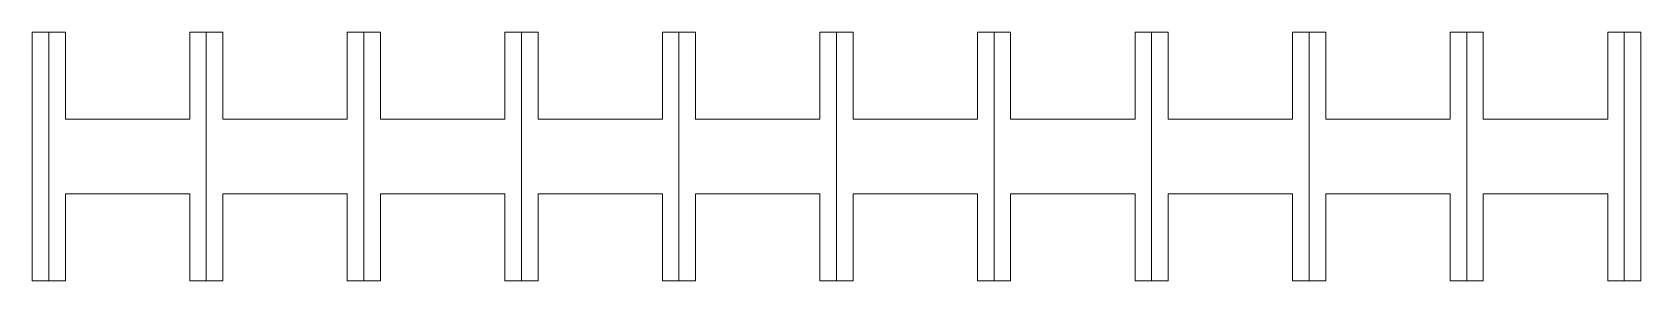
# Model space of a CAD drawing. Header units: millimetres. Extents: x -1286 to -1092, y 1736 to 1766.
import ezdxf

# ---------------------------------------------------------------- set-up
doc = ezdxf.new("R2010")
doc.units = ezdxf.units.MM
doc.header["$MEASUREMENT"] = 0
doc.layers.add('Cells', color=7, linetype='Continuous')

msp = doc.modelspace()

# ---------------------------------------------------------------- linework, layer by layer
at = {"layer": 'Cells', "color": 2, "lineweight": 0}
for p, q in [((-1285.53, 1766.09), (-1281.53, 1766.09)), ((-1281.53, 1766.09), (-1281.53, 1755.6)), ((-1266.53, 1755.6), (-1266.53, 1766.09)), ((-1266.53, 1766.09), (-1262.53, 1766.09)), ((-1262.53, 1766.09), (-1262.53, 1755.6)), ((-1247.53, 1755.6), (-1247.53, 1766.09)), ((-1247.53, 1766.09), (-1243.53, 1766.09)), ((-1243.53, 1766.09), (-1243.53, 1755.6)), ((-1228.53, 1755.6), (-1228.53, 1766.09)), ((-1228.53, 1766.09), (-1224.53, 1766.09)), ((-1224.53, 1766.09), (-1224.53, 1755.6)), ((-1209.53, 1755.6), (-1209.53, 1766.09)), ((-1209.53, 1766.09), (-1205.53, 1766.09)), ((-1205.53, 1766.09), (-1205.53, 1755.6)), ((-1190.53, 1755.6), (-1190.53, 1766.09)), ((-1190.53, 1766.09), (-1186.53, 1766.09)), ((-1186.53, 1766.09), (-1186.53, 1755.6)), ((-1171.53, 1755.6), (-1171.53, 1766.09)), ((-1171.53, 1766.09), (-1167.53, 1766.09)), ((-1167.53, 1766.09), (-1167.53, 1755.6)), ((-1152.53, 1755.6), (-1152.53, 1766.09)), ((-1152.53, 1766.09), (-1148.53, 1766.09)), ((-1148.53, 1766.09), (-1148.53, 1755.6)), ((-1133.53, 1755.6), (-1133.53, 1766.09)), ((-1133.53, 1766.09), (-1129.53, 1766.09)), ((-1129.53, 1766.09), (-1129.53, 1755.6)), ((-1114.53, 1755.6), (-1114.53, 1766.09)), ((-1114.53, 1766.09), (-1110.53, 1766.09)), ((-1110.53, 1766.09), (-1110.53, 1755.6)), ((-1095.53, 1755.6), (-1095.53, 1766.09)), ((-1095.53, 1766.09), (-1091.53, 1766.09)), ((-1281.53, 1755.6), (-1266.53, 1755.6)), ((-1262.53, 1755.6), (-1247.53, 1755.6)), ((-1243.53, 1755.6), (-1228.53, 1755.6)), ((-1224.53, 1755.6), (-1209.53, 1755.6)), ((-1205.53, 1755.6), (-1190.53, 1755.6)), ((-1186.53, 1755.6), (-1171.53, 1755.6)), ((-1167.53, 1755.6), (-1152.53, 1755.6)), ((-1148.53, 1755.6), (-1133.53, 1755.6)), ((-1129.53, 1755.6), (-1114.53, 1755.6)), ((-1110.53, 1755.6), (-1095.53, 1755.6)), ((-1281.53, 1736.09), (-1281.53, 1746.57)), ((-1281.53, 1746.57), (-1266.53, 1746.57)), ((-1266.53, 1746.57), (-1266.53, 1736.09)), ((-1262.53, 1736.09), (-1262.53, 1746.57)), ((-1262.53, 1746.57), (-1247.53, 1746.57)), ((-1247.53, 1746.57), (-1247.53, 1736.09)), ((-1243.53, 1736.09), (-1243.53, 1746.57)), ((-1243.53, 1746.57), (-1228.53, 1746.57)), ((-1228.53, 1746.57), (-1228.53, 1736.09)), ((-1224.53, 1736.09), (-1224.53, 1746.57)), ((-1224.53, 1746.57), (-1209.53, 1746.57)), ((-1209.53, 1746.57), (-1209.53, 1736.09)), ((-1205.53, 1736.09), (-1205.53, 1746.57)), ((-1205.53, 1746.57), (-1190.53, 1746.57)), ((-1190.53, 1746.57), (-1190.53, 1736.09)), ((-1186.53, 1736.09), (-1186.53, 1746.57)), ((-1186.53, 1746.57), (-1171.53, 1746.57)), ((-1171.53, 1746.57), (-1171.53, 1736.09)), ((-1167.53, 1736.09), (-1167.53, 1746.57)), ((-1167.53, 1746.57), (-1152.53, 1746.57)), ((-1152.53, 1746.57), (-1152.53, 1736.09)), ((-1148.53, 1736.09), (-1148.53, 1746.57)), ((-1148.53, 1746.57), (-1133.53, 1746.57)), ((-1133.53, 1746.57), (-1133.53, 1736.09)), ((-1129.53, 1736.09), (-1129.53, 1746.57)), ((-1129.53, 1746.57), (-1114.53, 1746.57)), ((-1114.53, 1746.57), (-1114.53, 1736.09)), ((-1110.53, 1736.09), (-1110.53, 1746.57)), ((-1110.53, 1746.57), (-1095.53, 1746.57)), ((-1095.53, 1746.57), (-1095.53, 1736.09)), ((-1285.53, 1736.09), (-1281.53, 1736.09)), ((-1266.53, 1736.09), (-1262.53, 1736.09)), ((-1247.53, 1736.09), (-1243.53, 1736.09)), ((-1228.53, 1736.09), (-1224.53, 1736.09)), ((-1209.53, 1736.09), (-1205.53, 1736.09)), ((-1190.53, 1736.09), (-1186.53, 1736.09)), ((-1171.53, 1736.09), (-1167.53, 1736.09)), ((-1152.53, 1736.09), (-1148.53, 1736.09)), ((-1133.53, 1736.09), (-1129.53, 1736.09)), ((-1114.53, 1736.09), (-1110.53, 1736.09)), ((-1095.53, 1736.09), (-1091.53, 1736.09))]:
    msp.add_line(p, q, dxfattribs=at)
at = {"layer": 'Cells', "color": 5, "lineweight": 0}
for p, q in [((-1285.53, 1766.09), (-1285.53, 1736.09)), ((-1091.53, 1766.09), (-1091.53, 1736.09))]:
    msp.add_line(p, q, dxfattribs=at)
at = {"layer": 'Cells', "color": 3, "lineweight": 0}
for p, q in [((-1283.53, 1766.09), (-1283.53, 1736.09)), ((-1264.53, 1766.09), (-1264.53, 1736.09)), ((-1245.53, 1766.09), (-1245.53, 1736.09)), ((-1226.53, 1766.09), (-1226.53, 1736.09)), ((-1207.53, 1766.09), (-1207.53, 1736.09)), ((-1188.53, 1766.09), (-1188.53, 1736.09)), ((-1169.53, 1766.09), (-1169.53, 1736.09)), ((-1150.53, 1766.09), (-1150.53, 1736.09)), ((-1131.53, 1766.09), (-1131.53, 1736.09)), ((-1112.53, 1766.09), (-1112.53, 1736.09)), ((-1093.53, 1766.09), (-1093.53, 1736.09))]:
    msp.add_line(p, q, dxfattribs=at)
at = {"layer": 'Cells', "color": 5, "lineweight": 0}
for points in [[(-1262.53, 1766.09), (-1266.53, 1766.09)], [(-1243.53, 1766.09), (-1247.53, 1766.09)], [(-1224.53, 1766.09), (-1228.53, 1766.09)], [(-1205.53, 1766.09), (-1209.53, 1766.09)], [(-1186.53, 1766.09), (-1190.53, 1766.09)], [(-1167.53, 1766.09), (-1171.53, 1766.09)], [(-1148.53, 1766.09), (-1152.53, 1766.09)], [(-1129.53, 1766.09), (-1133.53, 1766.09)], [(-1110.53, 1766.09), (-1114.53, 1766.09)]]:
    msp.add_lwpolyline(points, dxfattribs=at)

doc.saveas('drawing.dxf')
